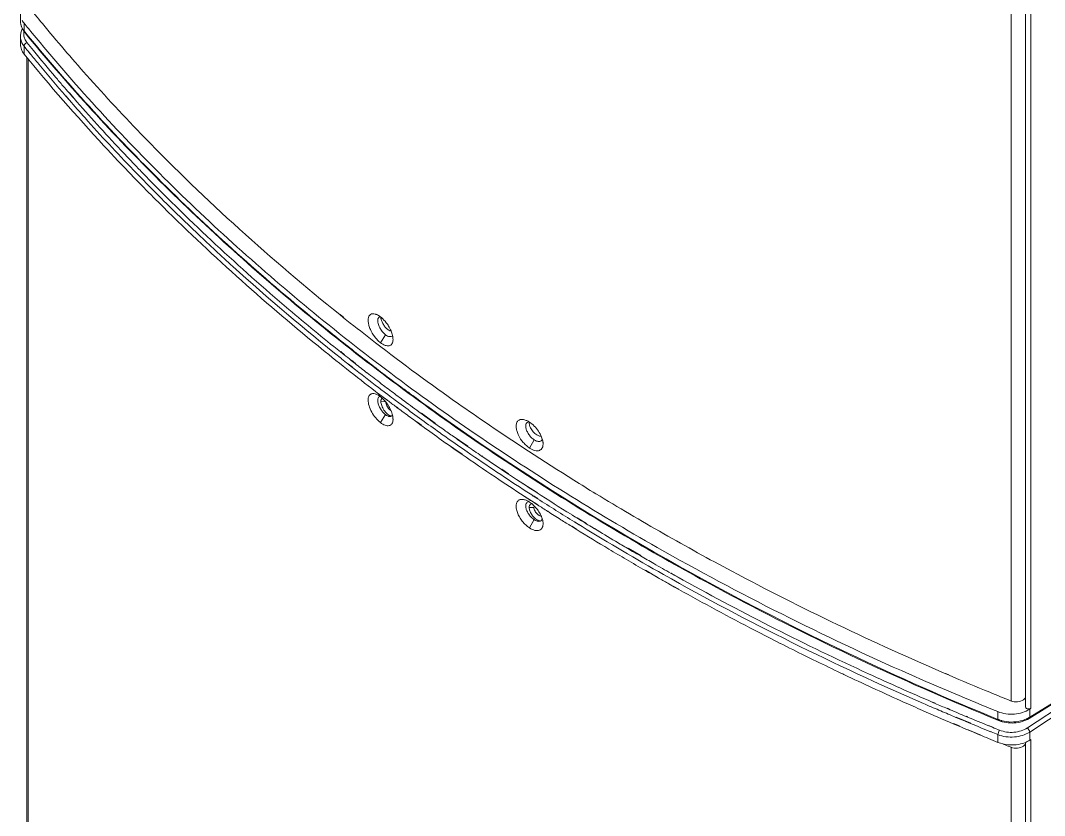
# Model space of a CAD drawing. Header units: millimetres. Extents: x 0 to 9253, y 0 to 2730.
# Drawn here: x 8575.4 to 8726.2, y 2020.8 to 2138 of the extents above; entities that cross this region are included whole.
import ezdxf

# ---------------------------------------------------------------- set-up
doc = ezdxf.new("R2010")
doc.units = ezdxf.units.MM
doc.layers.get('0').update_dxf_attribs({"lineweight": 13})

msp = doc.modelspace()

# ---------------------------------------------------------------- linework, layer by layer
at = {"color": 7, "linetype": 'Continuous'}
for p, q in [((8723.39, 2036.89), (8723.39, 2242.07)), ((8724.22, 2037.23), (8724.22, 2241.77)), ((8721.29, 2241.35), (8721.29, 2037.7)), ((8575.38, 2138.98), (8575.38, 2137.81)), ((8575.91, 2137.56), (8575.91, 2136.42)), ((8576, 2136.32), (8575.91, 2136.42)), ((8576, 2136.32), (8575.91, 2136.42)), ((8575.38, 2134.43), (8575.38, 2135.59)), ((8575.91, 2133.03), (8575.91, 2134.17)), ((8576.46, 2133.49), (8576.78, 2133.1)), ((8576.47, 2133.49), (8576.79, 2133.11)), ((8576.32, 2132.55), (8576.32, 1930.13)), ((8576.52, 2132.32), (8576.52, 1929.6)), ((8582.05, 2126.84), (8582.59, 2126.22)), ((8582.06, 2126.85), (8582.6, 2126.23)), ((8583.09, 2126.66), (8582.55, 2127.29)), ((8583.29, 2126.46), (8582.58, 2127.3)), ((8583.27, 2126.45), (8583.09, 2126.66)), ((8592.03, 2115.92), (8592.35, 2115.59)), ((8592.04, 2115.92), (8592.35, 2115.59)), ((8622.41, 2094.63), (8622.98, 2094.17)), ((8622.46, 2094.66), (8623.03, 2094.2)), ((8628.41, 2090.49), (8629.15, 2091.67)), ((8623.07, 2088.69), (8622.5, 2089.14)), ((8623.12, 2088.72), (8622.55, 2089.18)), ((8624.68, 2087.41), (8624.08, 2087.88)), ((8624.73, 2087.44), (8624.13, 2087.92)), ((8623.67, 2087.34), (8624.27, 2086.86)), ((8623.68, 2087.35), (8624.28, 2086.87)), ((8627.94, 2083.12), (8627.68, 2083.32)), ((8627.94, 2083.12), (8627.69, 2083.32)), ((8629.49, 2081.99), (8627.94, 2083.12)), ((8628.52, 2082.68), (8627.94, 2083.12)), ((8629.06, 2084.03), (8628.52, 2084.44)), ((8629.07, 2084.04), (8628.53, 2084.45)), ((8628.95, 2083.25), (8629.16, 2083.09)), ((8628.96, 2083.26), (8629.51, 2082.84)), ((8629.16, 2083.09), (8629.5, 2082.84)), ((8629.19, 2081.8), (8628.46, 2081.81)), ((8628.73, 2082.53), (8628.52, 2082.68)), ((8629.07, 2082.27), (8628.73, 2082.53)), ((8629.29, 2082.1), (8629.07, 2082.27)), ((8629.46, 2081.97), (8629.29, 2082.1)), ((8630.57, 2082.03), (8631.13, 2081.62)), ((8630.58, 2082.03), (8631.13, 2081.62)), ((8639.17, 2082), (8639.39, 2081.85)), ((8639.17, 2082), (8639.39, 2081.85)), ((8630.93, 2080.87), (8630.72, 2081.03)), ((8630.97, 2080.9), (8630.76, 2081.05)), ((8634.56, 2079.94), (8634.38, 2080.08)), ((8636.51, 2078.58), (8634.43, 2080.11)), ((8628.41, 2078.71), (8629.15, 2079.9)), ((8628.88, 2079.47), (8629.15, 2079.9)), ((8634.42, 2078.3), (8633.73, 2078.81)), ((8634.47, 2078.33), (8633.77, 2078.84)), ((8635.15, 2079.52), (8634.56, 2079.94)), ((8635.26, 2079.44), (8635.15, 2079.52)), ((8635.83, 2079.03), (8635.26, 2079.44)), ((8636.48, 2078.56), (8635.83, 2079.03)), ((8650.32, 2078.79), (8650.31, 2078.69)), ((8650.49, 2078.69), (8650.31, 2078.69)), ((8640.46, 2074.05), (8638.11, 2075.66)), ((8638.55, 2075.35), (8638.11, 2075.66)), ((8639.59, 2076.36), (8638.95, 2076.8)), ((8641.27, 2075.24), (8638.96, 2076.81)), ((8639.82, 2076.19), (8639.59, 2076.36)), ((8640.02, 2076.05), (8639.82, 2076.19)), ((8640.52, 2075.7), (8640.02, 2076.05)), ((8641.23, 2075.21), (8640.52, 2075.7)), ((8650.36, 2074.96), (8651.04, 2076.19)), ((8639.02, 2075.02), (8638.55, 2075.35)), ((8639.22, 2074.87), (8639.02, 2075.02)), ((8639.72, 2074.52), (8639.22, 2074.87)), ((8640.43, 2074.03), (8639.72, 2074.52)), ((8643.34, 2073.76), (8643.29, 2073.79)), ((8643.39, 2073.79), (8643.34, 2073.83)), ((8647, 2071.29), (8646.22, 2071.81)), ((8647.28, 2071.15), (8646.26, 2071.84)), ((8647.25, 2071.13), (8647, 2071.29)), ((8649, 2069.98), (8648.44, 2070.34)), ((8649, 2069.98), (8648.45, 2070.35)), ((8651.51, 2068.39), (8649, 2069.98)), ((8649.76, 2069.48), (8649, 2069.98)), ((8650.33, 2069.11), (8649.76, 2069.48)), ((8650.81, 2068.8), (8650.33, 2069.11)), ((8651.03, 2068.66), (8650.81, 2068.8)), ((8650.95, 2067.93), (8651.59, 2067.52)), ((8651.48, 2068.37), (8651.03, 2068.66)), ((8649.93, 2067.64), (8649.57, 2067.88)), ((8651.58, 2066.62), (8649.59, 2067.89)), ((8650.1, 2067.53), (8649.93, 2067.64)), ((8650.51, 2067.26), (8650.1, 2067.53)), ((8650.88, 2067.02), (8650.51, 2067.26)), ((8651.15, 2066.85), (8650.88, 2067.02)), ((8650.92, 2067.9), (8651.56, 2067.49)), ((8651.55, 2066.6), (8651.15, 2066.85)), ((8651, 2066.22), (8650.31, 2066.21)), ((8650.36, 2063.19), (8651.04, 2064.42)), ((8650.76, 2063.9), (8651.04, 2064.42)), ((8657.23, 2063.02), (8656.55, 2063.44)), ((8657.26, 2063.04), (8656.58, 2063.47)), ((8656.97, 2064.08), (8657.65, 2063.67)), ((8656.97, 2064.08), (8657.01, 2064.06)), ((8657.01, 2064.06), (8658.1, 2063.4)), ((8658.01, 2064.26), (8657.33, 2064.68)), ((8658.74, 2063.84), (8657.36, 2064.7)), ((8657.65, 2063.67), (8658.09, 2063.39)), ((8658.45, 2063.99), (8658.01, 2064.26)), ((8658.72, 2063.82), (8658.45, 2063.99)), ((8659.92, 2063.09), (8659.74, 2063.2)), ((8659.92, 2063.09), (8659.75, 2063.2)), ((8665.55, 2059.74), (8664.83, 2060.17)), ((8666.73, 2059.12), (8664.87, 2060.2)), ((8665.92, 2059.53), (8665.55, 2059.74)), ((8666.15, 2059.39), (8665.92, 2059.53)), ((8666.36, 2059.27), (8666.15, 2059.39)), ((8666.69, 2059.08), (8666.36, 2059.27)), ((8667.89, 2056.65), (8667.42, 2056.93)), ((8669.31, 2055.87), (8667.46, 2056.96)), ((8668.3, 2056.42), (8667.89, 2056.65)), ((8669.18, 2055.92), (8668.3, 2056.42)), ((8669.29, 2055.86), (8669.18, 2055.92)), ((8673.03, 2055.52), (8671.2, 2056.51)), ((8671.52, 2056.33), (8671.2, 2056.51)), ((8671.68, 2056.24), (8671.52, 2056.33)), ((8672.42, 2055.83), (8671.68, 2056.24)), ((8670.9, 2054.94), (8670.73, 2055.04)), ((8670.9, 2054.94), (8670.74, 2055.04)), ((8672.35, 2054.16), (8670.9, 2054.94)), ((8671.7, 2054.49), (8670.9, 2054.94)), ((8672.33, 2054.14), (8671.7, 2054.49)), ((8673.01, 2055.5), (8672.42, 2055.83)), ((8711.67, 2041.71), (8712.07, 2041.54)), ((8711.7, 2041.74), (8712.1, 2041.57)), ((8734.22, 2041.5), (8723.96, 2035.14)), ((8734.29, 2041.67), (8724.03, 2035.3)), ((8733.94, 2040.44), (8723.69, 2033.74)), ((8724.03, 2033.13), (8734.29, 2039.84)), ((8708.38, 2037.33), (8708.63, 2037.23)), ((8708.38, 2037.33), (8708.63, 2037.22)), ((8710.1, 2037.35), (8709.75, 2037.5)), ((8710.12, 2037.38), (8709.78, 2037.53)), ((8712.29, 2036.41), (8711.89, 2036.58)), ((8712.33, 2036.46), (8711.93, 2036.62)), ((8724.21, 2036.62), (8724.03, 2036.51)), ((8724.03, 2035.3), (8724.03, 2036.51)), ((8724.22, 2037.23), (8724.21, 2036.62)), ((8713.16, 2035.29), (8714.04, 2034.92)), ((8713.19, 2035.32), (8715.36, 2034.41)), ((8714.04, 2034.92), (8714.43, 2034.76)), ((8714.43, 2034.76), (8714.61, 2034.68)), ((8714.88, 2035.33), (8714.66, 2035.42)), ((8714.92, 2035.37), (8714.7, 2035.46)), ((8719.36, 2036.13), (8719.36, 2034.99)), ((8712.99, 2034.25), (8712.76, 2034.35)), ((8713.68, 2034.02), (8712.79, 2034.39)), ((8713.64, 2033.98), (8712.99, 2034.25)), ((8714.61, 2034.68), (8715.33, 2034.38)), ((8715.75, 2033.09), (8714.93, 2033.43)), ((8716.74, 2032.71), (8714.96, 2033.47)), ((8718.56, 2033.82), (8717.99, 2034.05)), ((8718.57, 2033.83), (8718.01, 2034.07)), ((8716.27, 2032.87), (8715.75, 2033.09)), ((8716.72, 2032.68), (8716.27, 2032.87)), ((8718.29, 2033.17), (8718.37, 2033.14)), ((8718.3, 2033.18), (8718.38, 2033.15)), ((8719.36, 2031.6), (8719.36, 2032.74)), ((8724.03, 2031.93), (8724.03, 2033.13)), ((8724.03, 2031.93), (8724.22, 2032.04)), ((8724.22, 2031.74), (8724.22, 2032.04)), ((8724.22, 2031.44), (8724.22, 2031.74)), ((8721.29, 2030.88), (8721.29, 1827.23)), ((8723.39, 1826.42), (8723.39, 2031.6)), ((8724.22, 2031.3), (8724.22, 2031.44)), ((8724.22, 1826.76), (8724.22, 2031.3))]:
    msp.add_line(p, q, dxfattribs=at)
for centre, radius, start, end in [((8786.23, 2307.91), 270.65, 219.0055, 219.2178), ((8787.57, 2305.39), 271.58, 218.9388, 219.2573), ((8786.17, 2304.02), 270.29, 218.9323, 219.1184), ((8792.9, 2309.85), 278.52, 220.6667, 220.9547), ((8803.05, 2319.15), 292.3, 223.9213, 224.2851), ((8804.15, 2320.24), 295.23, 224.0144, 224.2918), ((8803.34, 2319.28), 293.27, 223.9925, 224.2684), ((8806.44, 2322.48), 298.43, 224.2931, 225.0731), ((8626.41, 2091.69), 3.29, 52.519, 53.9969), ((8630.52, 2093.47), 2.26, 230.0017, 232.512), ((8830.45, 2349.39), 333.81, 231.5032, 231.7242), ((8830.4, 2349.48), 333.16, 231.5152, 231.7369), ((8832.29, 2351.74), 336.8, 231.8554, 232.6833), ((8831.92, 2351.41), 335.63, 231.8682, 232.2447), ((8833.37, 2353.29), 337.99, 232.2448, 232.6932), ((8834.02, 2354), 339.65, 232.682, 232.859), ((8835.36, 2355.9), 341.27, 232.8074, 233.21), ((8626.41, 2079.92), 3.29, 52.519, 53.9969), ((8839.06, 2360.12), 348.28, 232.9996, 233.2578), ((8834.96, 2355.25), 341.21, 232.9751, 233.2003), ((8836.47, 2357.38), 343.13, 233.2098, 233.4003), ((8837.78, 2359.15), 345.33, 233.4006, 233.9141), ((8840.52, 2362.07), 350.71, 233.301, 233.6767), ((8841.65, 2363.61), 352.62, 233.6765, 233.8678), ((8840.65, 2363.11), 350.22, 234.3403, 234.5316), ((8648.57, 2076.03), 3.28, 56.8479, 58.7382), ((8842.95, 2365.4), 354.84, 234.0078, 234.1904), ((8844.57, 2367.65), 357.61, 234.1911, 234.7358), ((8841.55, 2364.37), 351.77, 234.5317, 234.8337), ((8849.28, 2374.4), 365.85, 235.1885, 236.1094), ((8844.43, 2368.5), 356.81, 235.2847, 235.686), ((8846.16, 2371.03), 359.87, 235.6957, 236.2497), ((8848.19, 2374.07), 363.53, 236.4451, 236.6686), ((8852.47, 2379.16), 371.57, 236.1102, 236.9025), ((8850.22, 2377.07), 367.84, 237.0172, 237.1926), ((8852.6, 2380.9), 371.66, 237.2378, 238.149), ((8648.57, 2064.26), 3.28, 56.8479, 58.7382), ((8855.69, 2384.11), 377.48, 237.2615, 237.5297), ((8852.31, 2380.34), 371.72, 237.3118, 238.2977), ((8856.89, 2386.01), 379.72, 237.5297, 237.8791), ((8854.24, 2383.53), 374.76, 238.1485, 238.303), ((8858.1, 2387.93), 381.99, 237.8791, 238.1541), ((8855.71, 2385.94), 377.58, 238.5513, 238.7333), ((8860.92, 2392.51), 387.38, 238.2749, 239.1105), ((8857.25, 2388.48), 380.54, 238.7648, 239.3103), ((8858.57, 2390.69), 383.12, 239.3102, 239.6232), ((8863.02, 2396.01), 391.46, 239.1103, 239.5507), ((8860.73, 2394.41), 387.42, 239.943, 240.2785), ((8864.66, 2398.81), 394.7, 239.5508, 240.018), ((8861.99, 2396.61), 389.96, 240.2786, 240.7086), ((8867, 2402.88), 399.39, 240.3277, 240.5662), ((8877.7, 2422.97), 422.16, 243.1918, 243.7431), ((8878.73, 2425.06), 424.49, 243.743, 243.9263), ((8880.01, 2427.69), 427.41, 243.9268, 244.4581), ((8881.13, 2430.03), 430.01, 244.458, 244.6832), ((8887.12, 2449.28), 443.73, 246.7659, 247.6166), ((8888.95, 2453.71), 448.53, 247.6155, 248.0496), ((8887.59, 2444.24), 445.62, 246.2666, 246.9006), ((8881.02, 2434.88), 433.42, 246.562, 246.7357), ((8881.68, 2436.42), 435.09, 246.7358, 247.05), ((8882.14, 2437.53), 435.6, 246.737, 246.994), ((8883.17, 2439.96), 438.24, 247.051, 247.3869), ((8882.31, 2437.91), 436.71, 247.0499, 247.2111), ((8884.34, 2442.79), 441.3, 247.4182, 247.8545), ((8721.14, 2039.32), 4.68, 247.6998, 248.9898), ((8721.98, 2038.59), 3.88, 299.8644, 301.8963), ((8888.91, 2447.34), 448.98, 247.023, 247.2017), ((8883.83, 2441.55), 440.66, 247.5192, 247.9347), ((8885.34, 2445.25), 443.95, 247.9338, 248.0783), ((8890.02, 2450.01), 451.87, 247.4486, 247.6189), ((8890.48, 2451.13), 453.09, 247.6189, 247.8098), ((8884.53, 2443.28), 442.52, 247.9463, 248.084), ((8889.29, 2447.73), 449.43, 247.8919, 248.0494)]:
    msp.add_arc(centre, radius, start, end, dxfattribs=at)
for points, knots in [([(8576.52, 2140.07), (8577.21, 2139.21), (8580.01, 2135.78), (8582.89, 2132.42), (8585.1, 2129.93)], [0, 0, 0, 0, 0.248572, 1, 1, 1, 1]), ([(8575.38, 2137.81), (8575.38, 2137.54), (8575.49, 2136.98), (8575.78, 2136.5), (8575.96, 2136.28)], [0, 0, 0, 0, 0.491076, 1, 1, 1, 1]), ([(8575.91, 2136.42), (8575.75, 2136.62), (8575.48, 2137.06), (8575.38, 2137.57), (8575.38, 2137.81)], [0, 0, 0, 0, 0.515699, 1, 1, 1, 1]), ([(8575.64, 2137.97), (8575.66, 2137.94), (8575.74, 2137.79), (8575.83, 2137.66), (8575.91, 2137.56)], [0, 0, 0, 0, 0.245932, 1, 1, 1, 1]), ([(8575.67, 2136.72), (8575.57, 2136.54), (8575.43, 2136.17), (8575.38, 2135.78), (8575.38, 2135.59)], [0.5145752, 0.5145752, 0.5145752, 0.5145752, 0.7590134, 1, 1, 1, 1]), ([(8575.92, 2136.33), (8575.88, 2136.16), (8575.85, 2135.79), (8575.99, 2135.22), (8576.21, 2134.87), (8576.34, 2134.7)], [0.2832132, 0.2832132, 0.2832132, 0.2832132, 0.4964166, 0.7416185, 1, 1, 1, 1]), ([(8575.96, 2136.28), (8575.95, 2136.29), (8575.92, 2136.33), (8575.91, 2136.38), (8575.91, 2136.42)], [0, 0, 0, 0, 0.241066, 1, 1, 1, 1]), ([(8575.96, 2136.28), (8582.02, 2128.85), (8595.17, 2114.39), (8617.25, 2094.38), (8641.85, 2075.87), (8659.52, 2064.8), (8668.69, 2059.54)], [0, 0, 0, 0, 0.237758, 0.483668, 0.737814, 1, 1, 1, 1]), ([(8617.99, 2094.47), (8610.22, 2100.86), (8595.5, 2114.13), (8582.15, 2128.79), (8576, 2136.32)], [0, 0, 0, 0, 0.508577, 1, 1, 1, 1]), ([(8669.16, 2060.33), (8660, 2065.53), (8642.37, 2076.52), (8617.81, 2094.93), (8595.74, 2114.89), (8582.61, 2129.35), (8576.54, 2136.79)], [0, 0, 0, 0, 0.261657, 0.515587, 0.761654, 1, 1, 1, 1]), ([(8575.47, 2135), (8575.45, 2135.05), (8575.4, 2135.24), (8575.38, 2135.44), (8575.38, 2135.59)], [0, 0, 0, 0, 0.252453, 1, 1, 1, 1]), ([(8575.91, 2133.03), (8575.75, 2133.23), (8575.48, 2133.68), (8575.38, 2134.19), (8575.38, 2134.43)], [0, 0, 0, 0, 0.515302, 1, 1, 1, 1]), ([(8575.64, 2134.57), (8575.62, 2134.61), (8575.55, 2134.75), (8575.5, 2134.89), (8575.47, 2135)], [0, 0, 0, 0, 0.253663, 1, 1, 1, 1]), ([(8575.91, 2134.17), (8575.89, 2134.2), (8575.79, 2134.33), (8575.7, 2134.47), (8575.64, 2134.57)], [0, 0, 0, 0, 0.254324, 1, 1, 1, 1]), ([(8575.91, 2134.17), (8575.91, 2134.28), (8576.03, 2134.5), (8576.22, 2134.65), (8576.34, 2134.7)], [0, 0, 0, 0, 0.460337, 1, 1, 1, 1]), ([(8591.83, 2115.11), (8590.43, 2116.56), (8584.94, 2122.36), (8579.68, 2128.4), (8575.91, 2133.03)], [0, 0, 0, 0, 0.252649, 1, 1, 1, 1]), ([(8576.78, 2133.1), (8577.21, 2132.58), (8578.94, 2130.47), (8580.71, 2128.39), (8582.05, 2126.84)], [0, 0, 0, 0, 0.249172, 1, 1, 1, 1]), ([(8581.63, 2128.35), (8581.27, 2128.77), (8579.8, 2130.49), (8578.36, 2132.22), (8577.29, 2133.53)], [0, 0, 0, 0, 0.2507, 1, 1, 1, 1]), ([(8585.1, 2129.93), (8587.89, 2126.8), (8599.56, 2114.25), (8612.32, 2102.73), (8622.41, 2094.63)], [0, 0, 0, 0, 0.244822, 1, 1, 1, 1]), ([(8582.59, 2126.22), (8583.35, 2125.35), (8586.43, 2121.86), (8589.6, 2118.44), (8592.03, 2115.92)], [0, 0, 0, 0, 0.248602, 1, 1, 1, 1]), ([(8592.51, 2116.39), (8591.72, 2117.22), (8588.58, 2120.52), (8585.52, 2123.89), (8583.27, 2126.45)], [0, 0, 0, 0, 0.251394, 1, 1, 1, 1]), ([(8622.5, 2089.14), (8619.94, 2091.19), (8609.98, 2099.38), (8600.52, 2108.17), (8593.8, 2115.06)], [0, 0, 0, 0, 0.253886, 1, 1, 1, 1]), ([(8593.33, 2114.58), (8594.01, 2113.89), (8596.72, 2111.13), (8599.49, 2108.43), (8601.59, 2106.43)], [0, 0, 0, 0, 0.24885, 1, 1, 1, 1]), ([(8627.68, 2083.32), (8624.82, 2085.5), (8613.71, 2094.27), (8603.16, 2103.74), (8595.69, 2111.19)], [0, 0, 0, 0, 0.254434, 1, 1, 1, 1]), ([(8601.59, 2106.43), (8603.26, 2104.84), (8610.08, 2098.52), (8617.18, 2092.49), (8622.66, 2088.14)], [0, 0, 0, 0, 0.247303, 1, 1, 1, 1]), ([(8617.99, 2094.47), (8619.1, 2093.56), (8621.91, 2091.28), (8626.47, 2087.69), (8629.95, 2085.06), (8631.71, 2083.76)], [0, 0, 0, 0, 0.248177, 0.622893, 1, 1, 1, 1]), ([(8622.98, 2094.17), (8624.29, 2093.12), (8629.59, 2088.95), (8635.02, 2084.93), (8639.17, 2082)], [0, 0, 0, 0, 0.248071, 1, 1, 1, 1]), ([(8626.7, 2094.38), (8626.64, 2094.27), (8626.57, 2093.99), (8626.59, 2093.53), (8626.7, 2093), (8626.98, 2092.24), (8627.41, 2091.51), (8627.95, 2090.88), (8628.26, 2090.6), (8628.41, 2090.49)], [0, 0, 0, 0, 0.084889, 0.187709, 0.307676, 0.441609, 0.728359, 0.869139, 1, 1, 1, 1]), ([(8627.24, 2094.76), (8627.12, 2094.75), (8626.9, 2094.67), (8626.75, 2094.48), (8626.7, 2094.38)], [0, 0, 0, 0, 0.495877, 1, 1, 1, 1]), ([(8627.77, 2094.67), (8627.72, 2094.69), (8627.55, 2094.75), (8627.37, 2094.77), (8627.24, 2094.76)], [0, 0, 0, 0, 0.276366, 1, 1, 1, 1]), ([(8628.34, 2094.36), (8628.3, 2094.39), (8628.11, 2094.51), (8627.92, 2094.62), (8627.77, 2094.67)], [0, 0, 0, 0, 0.270135, 1, 1, 1, 1]), ([(8628.02, 2093.5), (8628.01, 2093.54), (8627.99, 2093.7), (8627.99, 2093.86), (8628.02, 2093.97)], [0, 0, 0, 0, 0.276991, 1, 1, 1, 1]), ([(8628.02, 2093.97), (8628.02, 2094), (8628.06, 2094.12), (8628.12, 2094.22), (8628.19, 2094.27)], [0, 0, 0, 0, 0.277812, 1, 1, 1, 1]), ([(8628.74, 2094.02), (8628.72, 2094.04), (8628.61, 2094.14), (8628.5, 2094.24), (8628.41, 2094.3)], [0, 0, 0, 0, 0.257227, 1, 1, 1, 1]), ([(8628.46, 2094.29), (8628.46, 2094.27), (8628.46, 2094.19), (8628.47, 2094.11), (8628.48, 2094.05)], [0, 0, 0, 0, 0.23618, 1, 1, 1, 1]), ([(8628.48, 2094.05), (8628.49, 2094.01), (8628.52, 2093.84), (8628.58, 2093.68), (8628.63, 2093.55)], [0, 0, 0, 0, 0.234195, 1, 1, 1, 1]), ([(8629.61, 2092.93), (8629.55, 2093.03), (8629.3, 2093.42), (8628.99, 2093.78), (8628.74, 2094.02)], [0, 0, 0, 0, 0.255602, 1, 1, 1, 1]), ([(8628.32, 2092.68), (8628.28, 2092.75), (8628.15, 2093.01), (8628.06, 2093.29), (8628.02, 2093.5)], [0, 0, 0, 0, 0.267528, 1, 1, 1, 1]), ([(8629.07, 2091.73), (8628.92, 2091.86), (8628.64, 2092.16), (8628.41, 2092.5), (8628.32, 2092.68)], [0, 0, 0, 0, 0.486027, 1, 1, 1, 1]), ([(8628.63, 2093.55), (8628.71, 2093.38), (8628.89, 2093.06), (8629.22, 2092.64), (8629.58, 2092.33), (8629.86, 2092.2), (8629.98, 2092.18)], [0, 0, 0, 0, 0.281936, 0.560247, 0.806183, 1, 1, 1, 1]), ([(8630.18, 2091.56), (8630.13, 2091.79), (8629.97, 2092.26), (8629.74, 2092.7), (8629.61, 2092.93)], [0, 0, 0, 0, 0.478308, 1, 1, 1, 1]), ([(8628.41, 2090.49), (8628.62, 2090.33), (8628.94, 2090.13), (8629.39, 2090.02), (8629.68, 2090.03), (8629.92, 2090.13), (8630.1, 2090.33), (8630.22, 2090.6), (8630.25, 2090.8), (8630.25, 2090.91)], [0, 0, 0, 0, 0.314459, 0.442818, 0.553813, 0.654419, 0.756039, 0.868974, 1, 1, 1, 1]), ([(8630.18, 2091.55), (8630.14, 2091.49), (8630, 2091.39), (8629.73, 2091.37), (8629.44, 2091.47), (8629.24, 2091.6), (8629.15, 2091.67)], [0, 0, 0, 0, 0.197488, 0.412219, 0.67751, 1, 1, 1, 1]), ([(8630.25, 2090.91), (8630.25, 2090.96), (8630.25, 2091.18), (8630.22, 2091.39), (8630.18, 2091.56)], [0, 0, 0, 0, 0.230844, 1, 1, 1, 1]), ([(8627.77, 2082.9), (8627.72, 2082.92), (8627.55, 2082.98), (8627.37, 2083), (8627.24, 2082.99)], [0, 0, 0, 0, 0.276366, 1, 1, 1, 1]), ([(8631.71, 2083.76), (8632.19, 2083.41), (8634.13, 2081.98), (8636.09, 2080.57), (8637.56, 2079.52)], [0, 0, 0, 0, 0.249311, 1, 1, 1, 1]), ([(8626.61, 2082.36), (8626.61, 2082.33), (8626.59, 2082.23), (8626.58, 2082.13), (8626.58, 2082.05)], [0, 0, 0, 0, 0.237164, 1, 1, 1, 1]), ([(8626.58, 2082.05), (8626.58, 2081.77), (8626.7, 2081.15), (8627.09, 2080.25), (8627.67, 2079.4), (8628.15, 2078.91), (8628.41, 2078.71)], [0, 0, 0, 0, 0.217733, 0.476549, 0.747717, 1, 1, 1, 1]), ([(8627.24, 2082.99), (8627.16, 2082.98), (8627.01, 2082.95), (8626.75, 2082.76), (8626.65, 2082.52), (8626.61, 2082.36)], [0, 0, 0, 0, 0.243102, 0.477164, 1, 1, 1, 1]), ([(8628.34, 2082.58), (8628.3, 2082.62), (8628.11, 2082.74), (8627.92, 2082.85), (8627.77, 2082.9)], [0, 0, 0, 0, 0.270135, 1, 1, 1, 1]), ([(8628.02, 2081.73), (8628.01, 2081.77), (8627.99, 2081.93), (8627.99, 2082.09), (8628.02, 2082.2)], [0, 0, 0, 0, 0.276991, 1, 1, 1, 1]), ([(8628.02, 2082.2), (8628.04, 2082.29), (8628.1, 2082.45), (8628.25, 2082.56), (8628.33, 2082.58)], [0, 0, 0, 0, 0.531803, 1, 1, 1, 1]), ([(8629.15, 2079.9), (8629.01, 2080.01), (8628.74, 2080.27), (8628.41, 2080.72), (8628.16, 2081.21), (8628.05, 2081.56), (8628.02, 2081.73)], [0, 0, 0, 0, 0.24352, 0.506483, 0.766279, 1, 1, 1, 1]), ([(8630.18, 2079.79), (8630.13, 2080.04), (8629.94, 2080.57), (8629.54, 2081.31), (8629.03, 2081.98), (8628.62, 2082.37), (8628.41, 2082.53)], [0, 0, 0, 0, 0.23793, 0.497656, 0.758456, 1, 1, 1, 1]), ([(8628.48, 2082.01), (8628.48, 2082), (8628.47, 2081.93), (8628.46, 2081.86), (8628.46, 2081.81)], [0, 0, 0, 0, 0.235302, 1, 1, 1, 1]), ([(8628.46, 2081.81), (8628.46, 2081.61), (8628.57, 2081.17), (8628.78, 2080.77), (8628.91, 2080.57)], [0, 0, 0, 0, 0.457442, 1, 1, 1, 1]), ([(8628.54, 2082.16), (8628.54, 2082.15), (8628.51, 2082.1), (8628.49, 2082.05), (8628.48, 2082.01)], [0, 0, 0, 0, 0.236309, 1, 1, 1, 1]), ([(8628.68, 2082.3), (8628.64, 2082.28), (8628.59, 2082.23), (8628.55, 2082.18), (8628.54, 2082.16)], [0, 0, 0, 0, 0.738781, 1, 1, 1, 1]), ([(8629.7, 2080.68), (8629.55, 2080.84), (8629.33, 2081.17), (8629.2, 2081.56), (8629.19, 2081.75)], [0, 0, 0, 0, 0.527327, 1, 1, 1, 1]), ([(8638.33, 2076.4), (8637.72, 2076.82), (8635.3, 2078.54), (8632.91, 2080.29), (8631.13, 2081.62)], [0, 0, 0, 0, 0.250838, 1, 1, 1, 1]), ([(8639.39, 2081.85), (8640.8, 2080.85), (8646.55, 2076.86), (8652.4, 2073.03), (8656.87, 2070.25)], [0, 0, 0, 0, 0.248118, 1, 1, 1, 1]), ([(8628.91, 2080.57), (8628.95, 2080.51), (8629.11, 2080.29), (8629.3, 2080.09), (8629.46, 2079.96)], [0, 0, 0, 0, 0.263168, 1, 1, 1, 1]), ([(8629.99, 2080.45), (8629.96, 2080.46), (8629.86, 2080.53), (8629.76, 2080.61), (8629.7, 2080.68)], [0, 0, 0, 0, 0.227353, 1, 1, 1, 1]), ([(8628.41, 2078.71), (8628.62, 2078.56), (8628.94, 2078.36), (8629.39, 2078.25), (8629.68, 2078.26), (8629.92, 2078.36), (8630.1, 2078.56), (8630.22, 2078.82), (8630.25, 2079.03), (8630.25, 2079.14)], [0, 0, 0, 0, 0.314459, 0.442818, 0.553813, 0.654419, 0.756039, 0.868974, 1, 1, 1, 1]), ([(8629.79, 2079.62), (8629.68, 2079.62), (8629.45, 2079.69), (8629.25, 2079.82), (8629.15, 2079.9)], [0, 0, 0, 0, 0.447577, 1, 1, 1, 1]), ([(8629.46, 2079.96), (8629.55, 2079.89), (8629.73, 2079.78), (8629.93, 2079.71), (8630.02, 2079.7)], [0, 0, 0, 0, 0.553162, 1, 1, 1, 1]), ([(8630.18, 2079.78), (8630.14, 2079.73), (8630.02, 2079.63), (8629.87, 2079.61), (8629.79, 2079.62)], [0, 0, 0, 0, 0.483703, 1, 1, 1, 1]), ([(8630.25, 2079.14), (8630.25, 2079.19), (8630.25, 2079.4), (8630.22, 2079.62), (8630.18, 2079.79)], [0, 0, 0, 0, 0.230844, 1, 1, 1, 1]), ([(8719.36, 2034.99), (8711.95, 2038.02), (8683.51, 2050.56), (8656.38, 2066.16), (8637.56, 2079.52)], [0, 0, 0, 0, 0.257547, 1, 1, 1, 1]), ([(8648.51, 2078.76), (8648.38, 2078.51), (8648.36, 2078.02), (8648.51, 2077.38), (8648.81, 2076.63), (8649.28, 2075.93), (8649.87, 2075.33), (8650.2, 2075.07), (8650.36, 2074.96)], [0, 0, 0, 0, 0.187325, 0.306257, 0.43896, 0.724731, 0.866634, 1, 1, 1, 1]), ([(8648.85, 2079.1), (8648.78, 2079.06), (8648.64, 2078.97), (8648.55, 2078.83), (8648.51, 2078.76)], [0, 0, 0, 0, 0.492142, 1, 1, 1, 1]), ([(8649.74, 2079.09), (8649.66, 2079.12), (8649.37, 2079.2), (8649.04, 2079.19), (8648.85, 2079.1)], [0, 0, 0, 0, 0.288452, 1, 1, 1, 1]), ([(8650.27, 2078.84), (8650.23, 2078.87), (8650.06, 2078.96), (8649.88, 2079.04), (8649.74, 2079.09)], [0, 0, 0, 0, 0.26481, 1, 1, 1, 1]), ([(8649.82, 2077.95), (8649.8, 2078.06), (8649.78, 2078.27), (8649.85, 2078.57), (8650.02, 2078.78), (8650.19, 2078.83), (8650.27, 2078.84)], [0, 0, 0, 0, 0.306239, 0.559167, 0.777555, 1, 1, 1, 1]), ([(8650.31, 2078.69), (8650.31, 2078.67), (8650.31, 2078.59), (8650.32, 2078.51), (8650.34, 2078.45)], [0, 0, 0, 0, 0.236778, 1, 1, 1, 1]), ([(8651.66, 2077.47), (8651.49, 2077.74), (8651.09, 2078.22), (8650.61, 2078.62), (8650.36, 2078.78)], [0, 0, 0, 0, 0.515294, 1, 1, 1, 1]), ([(8651.04, 2076.19), (8650.89, 2076.29), (8650.6, 2076.53), (8650.24, 2076.96), (8649.97, 2077.44), (8649.85, 2077.78), (8649.82, 2077.95)], [0, 0, 0, 0, 0.247334, 0.510735, 0.768697, 1, 1, 1, 1]), ([(8650.34, 2078.45), (8650.34, 2078.41), (8650.38, 2078.24), (8650.45, 2078.07), (8650.51, 2077.95)], [0, 0, 0, 0, 0.234344, 1, 1, 1, 1]), ([(8650.51, 2077.95), (8650.62, 2077.74), (8650.88, 2077.35), (8651.24, 2077.03), (8651.43, 2076.91)], [0, 0, 0, 0, 0.51021, 1, 1, 1, 1]), ([(8652.24, 2076.29), (8652.21, 2076.39), (8652.07, 2076.81), (8651.85, 2077.2), (8651.66, 2077.47)], [0, 0, 0, 0, 0.235342, 1, 1, 1, 1]), ([(8638.33, 2076.4), (8639.28, 2075.72), (8643.12, 2073.04), (8647.02, 2070.43), (8649.97, 2068.51)], [0, 0, 0, 0, 0.248731, 1, 1, 1, 1]), ([(8650.36, 2074.96), (8650.61, 2074.8), (8650.98, 2074.62), (8651.5, 2074.55), (8651.82, 2074.6), (8652.08, 2074.76), (8652.26, 2075.02), (8652.36, 2075.35), (8652.36, 2075.59), (8652.35, 2075.71)], [0, 0, 0, 0, 0.305775, 0.431855, 0.542075, 0.644054, 0.748715, 0.865464, 1, 1, 1, 1]), ([(8651.52, 2075.97), (8651.48, 2075.98), (8651.31, 2076.03), (8651.16, 2076.12), (8651.04, 2076.19)], [0, 0, 0, 0, 0.229007, 1, 1, 1, 1]), ([(8651.43, 2076.91), (8651.49, 2076.87), (8651.69, 2076.76), (8651.93, 2076.68), (8652.09, 2076.7)], [0, 0, 0, 0, 0.28903, 1, 1, 1, 1]), ([(8652.25, 2076.29), (8652.22, 2076.22), (8652.16, 2076.1), (8651.91, 2075.92), (8651.67, 2075.93), (8651.52, 2075.97)], [0, 0, 0, 0, 0.243655, 0.473938, 1, 1, 1, 1]), ([(8652.35, 2075.71), (8652.35, 2075.76), (8652.33, 2075.96), (8652.29, 2076.15), (8652.24, 2076.29)], [0, 0, 0, 0, 0.235824, 1, 1, 1, 1]), ([(8656.87, 2070.25), (8657.95, 2069.57), (8662.33, 2066.87), (8666.76, 2064.26), (8670.12, 2062.35)], [0, 0, 0, 0, 0.248701, 1, 1, 1, 1]), ([(8648.85, 2067.33), (8648.73, 2067.27), (8648.51, 2067.07), (8648.37, 2066.62), (8648.39, 2066.06), (8648.56, 2065.45), (8648.86, 2064.8), (8649.28, 2064.18), (8649.78, 2063.63), (8650.17, 2063.32), (8650.36, 2063.19)], [0, 0, 0, 0, 0.079523, 0.169068, 0.278287, 0.407578, 0.552616, 0.705479, 0.857451, 1, 1, 1, 1]), ([(8649.74, 2067.32), (8649.66, 2067.35), (8649.37, 2067.43), (8649.04, 2067.42), (8648.85, 2067.33)], [0, 0, 0, 0, 0.288452, 1, 1, 1, 1]), ([(8650.27, 2067.07), (8650.23, 2067.09), (8650.06, 2067.19), (8649.88, 2067.27), (8649.74, 2067.32)], [0, 0, 0, 0, 0.26481, 1, 1, 1, 1]), ([(8649.82, 2066.18), (8649.8, 2066.29), (8649.78, 2066.5), (8649.85, 2066.8), (8650.02, 2067.01), (8650.19, 2067.06), (8650.27, 2067.07)], [0, 0, 0, 0, 0.306239, 0.559167, 0.777555, 1, 1, 1, 1]), ([(8650.33, 2066.41), (8650.33, 2066.4), (8650.32, 2066.33), (8650.31, 2066.26), (8650.31, 2066.21)], [0, 0, 0, 0, 0.237673, 1, 1, 1, 1]), ([(8650.5, 2066.68), (8650.46, 2066.65), (8650.39, 2066.57), (8650.35, 2066.47), (8650.33, 2066.41)], [0, 0, 0, 0, 0.477793, 1, 1, 1, 1]), ([(8652.24, 2064.52), (8652.17, 2064.76), (8651.96, 2065.25), (8651.53, 2065.93), (8650.99, 2066.53), (8650.58, 2066.87), (8650.36, 2067.01)], [0, 0, 0, 0, 0.239543, 0.497578, 0.756803, 1, 1, 1, 1]), ([(8650.7, 2066.76), (8650.68, 2066.76), (8650.61, 2066.75), (8650.55, 2066.71), (8650.5, 2066.68)], [0, 0, 0, 0, 0.260623, 1, 1, 1, 1]), ([(8651, 2066.22), (8651, 2066.24), (8651.01, 2066.32), (8651.03, 2066.39), (8651.05, 2066.44)], [0, 0, 0, 0, 0.272757, 1, 1, 1, 1]), ([(8651.04, 2064.42), (8650.89, 2064.52), (8650.6, 2064.76), (8650.24, 2065.19), (8649.97, 2065.67), (8649.85, 2066.01), (8649.82, 2066.18)], [0, 0, 0, 0, 0.247334, 0.510735, 0.768697, 1, 1, 1, 1]), ([(8650.31, 2066.21), (8650.31, 2066.05), (8650.39, 2065.7), (8650.55, 2065.39), (8650.65, 2065.22)], [0, 0, 0, 0, 0.457818, 1, 1, 1, 1]), ([(8650.65, 2065.22), (8650.7, 2065.14), (8650.92, 2064.84), (8651.2, 2064.58), (8651.43, 2064.43)], [0, 0, 0, 0, 0.258629, 1, 1, 1, 1]), ([(8651.59, 2065.17), (8651.42, 2065.31), (8651.21, 2065.57), (8651.04, 2065.94), (8651, 2066.13), (8651, 2066.22)], [0, 0, 0, 0, 0.536249, 0.786514, 1, 1, 1, 1]), ([(8651.76, 2065.05), (8651.74, 2065.06), (8651.68, 2065.1), (8651.63, 2065.14), (8651.59, 2065.17)], [0, 0, 0, 0, 0.24284, 1, 1, 1, 1]), ([(8652.1, 2064.92), (8652.07, 2064.92), (8651.95, 2064.95), (8651.84, 2065), (8651.76, 2065.05)], [0, 0, 0, 0, 0.226048, 1, 1, 1, 1]), ([(8650.36, 2063.19), (8650.61, 2063.03), (8650.98, 2062.85), (8651.5, 2062.78), (8651.82, 2062.83), (8652.08, 2062.99), (8652.26, 2063.25), (8652.36, 2063.58), (8652.36, 2063.82), (8652.35, 2063.94)], [0, 0, 0, 0, 0.305775, 0.431855, 0.542075, 0.644054, 0.748715, 0.865464, 1, 1, 1, 1]), ([(8651.52, 2064.2), (8651.48, 2064.21), (8651.31, 2064.26), (8651.16, 2064.34), (8651.04, 2064.42)], [0, 0, 0, 0, 0.229007, 1, 1, 1, 1]), ([(8651.43, 2064.43), (8651.45, 2064.42), (8651.52, 2064.38), (8651.59, 2064.34), (8651.65, 2064.31)], [0, 0, 0, 0, 0.259061, 1, 1, 1, 1]), ([(8652.25, 2064.52), (8652.22, 2064.45), (8652.16, 2064.33), (8651.91, 2064.15), (8651.67, 2064.16), (8651.52, 2064.2)], [0, 0, 0, 0, 0.243655, 0.473938, 1, 1, 1, 1]), ([(8651.65, 2064.31), (8651.66, 2064.31), (8651.73, 2064.28), (8651.8, 2064.25), (8651.85, 2064.24)], [0, 0, 0, 0, 0.261588, 1, 1, 1, 1]), ([(8651.85, 2064.24), (8651.86, 2064.24), (8651.91, 2064.23), (8651.95, 2064.22), (8651.98, 2064.22)], [0, 0, 0, 0, 0.258601, 1, 1, 1, 1]), ([(8652.35, 2063.94), (8652.35, 2063.99), (8652.33, 2064.19), (8652.29, 2064.38), (8652.24, 2064.52)], [0, 0, 0, 0, 0.235824, 1, 1, 1, 1]), ([(8658.09, 2063.39), (8662.05, 2060.97), (8678.33, 2051.4), (8695.31, 2043.01), (8708.38, 2037.33)], [0, 0, 0, 0, 0.24573, 1, 1, 1, 1]), ([(8670.12, 2062.35), (8673.43, 2060.46), (8686.98, 2053), (8700.96, 2046.32), (8711.67, 2041.71)], [0, 0, 0, 0, 0.246538, 1, 1, 1, 1]), ([(8668.69, 2059.54), (8672.7, 2057.24), (8689.19, 2048.16), (8706.29, 2040.21), (8719.42, 2034.83)], [0, 0, 0, 0, 0.245843, 1, 1, 1, 1]), ([(8719.36, 2036.13), (8714.98, 2037.9), (8697.86, 2045.14), (8681.21, 2053.47), (8669.16, 2060.33)], [0, 0, 0, 0, 0.254036, 1, 1, 1, 1]), ([(8709.75, 2037.5), (8706.58, 2038.87), (8694.12, 2044.41), (8681.92, 2050.56), (8673.01, 2055.5)], [0, 0, 0, 0, 0.253011, 1, 1, 1, 1]), ([(8687.3, 2046.19), (8686.04, 2046.83), (8681, 2049.4), (8676.03, 2052.08), (8672.33, 2054.14)], [0, 0, 0, 0, 0.251337, 1, 1, 1, 1]), ([(8708.23, 2036.31), (8707.31, 2036.72), (8703.63, 2038.35), (8699.98, 2040.03), (8697.25, 2041.32)], [0, 0, 0, 0, 0.250837, 1, 1, 1, 1]), ([(8721.29, 2037.7), (8721.58, 2037.58), (8722.23, 2037.5), (8722.85, 2037.7), (8723.1, 2037.87)], [0, 0, 0, 0, 0.510639, 1, 1, 1, 1]), ([(8723.1, 2037.87), (8723.13, 2037.89), (8723.24, 2037.98), (8723.33, 2038.08), (8723.39, 2038.16)], [0, 0, 0, 0, 0.261174, 1, 1, 1, 1]), ([(8719.36, 2036.13), (8719.73, 2035.98), (8720.54, 2035.77), (8722.15, 2035.72), (8723.37, 2036.08), (8724.03, 2036.51)], [0, 0, 0, 0, 0.250476, 0.509264, 1, 1, 1, 1]), ([(8724.21, 2036.62), (8724.14, 2036.58), (8723.96, 2036.52), (8723.68, 2036.54), (8723.46, 2036.67), (8723.39, 2036.82), (8723.39, 2036.89)], [0, 0, 0, 0, 0.267603, 0.545787, 0.793767, 1, 1, 1, 1]), ([(8719.42, 2034.83), (8719.41, 2034.84), (8719.38, 2034.86), (8719.36, 2034.91), (8719.36, 2034.96), (8719.36, 2034.99)], [0, 0, 0, 0, 0.17981, 0.52708, 1, 1, 1, 1]), ([(8719.42, 2034.83), (8720.15, 2034.53), (8721.74, 2034.3), (8723.31, 2034.73), (8723.96, 2035.14)], [0, 0, 0, 0, 0.507514, 1, 1, 1, 1]), ([(8719.93, 2034.8), (8719.89, 2034.81), (8719.73, 2034.85), (8719.57, 2034.91), (8719.46, 2034.95)], [0, 0, 0, 0, 0.252779, 1, 1, 1, 1]), ([(8723.53, 2035.04), (8723.26, 2034.92), (8722.1, 2034.53), (8720.81, 2034.55), (8719.93, 2034.8)], [0, 0, 0, 0, 0.24335, 1, 1, 1, 1]), ([(8723.91, 2035.23), (8723.88, 2035.21), (8723.76, 2035.14), (8723.63, 2035.08), (8723.53, 2035.04)], [0, 0, 0, 0, 0.246352, 1, 1, 1, 1]), ([(8723.96, 2035.14), (8723.97, 2035.14), (8724.01, 2035.19), (8724.03, 2035.25), (8724.03, 2035.3)], [0, 0, 0, 0, 0.217509, 1, 1, 1, 1]), ([(8719.36, 2032.74), (8719.36, 2032.85), (8719.42, 2033.09), (8719.53, 2033.3), (8719.6, 2033.4)], [0, 0, 0, 0, 0.486742, 1, 1, 1, 1]), ([(8719.6, 2033.4), (8719.93, 2033.27), (8720.63, 2033.08), (8721.71, 2033.05), (8722.76, 2033.26), (8723.4, 2033.56), (8723.69, 2033.74)], [0, 0, 0, 0, 0.249125, 0.506742, 0.76076, 1, 1, 1, 1]), ([(8724.03, 2033.13), (8724.03, 2033.18), (8724, 2033.29), (8723.9, 2033.51), (8723.79, 2033.66), (8723.69, 2033.74)], [0, 0, 0, 0, 0.217958, 0.47768, 1, 1, 1, 1]), ([(8724.03, 2033.13), (8723.37, 2032.7), (8722.15, 2032.34), (8720.54, 2032.38), (8719.73, 2032.59), (8719.36, 2032.74)], [0, 0, 0, 0, 0.491189, 0.749803, 1, 1, 1, 1]), ([(8724.03, 2031.93), (8723.98, 2031.9), (8723.78, 2031.77), (8723.56, 2031.67), (8723.39, 2031.6)], [0, 0, 0, 0, 0.243925, 1, 1, 1, 1]), ([(8723.39, 2031.6), (8723.08, 2031.47), (8721.77, 2031.09), (8720.31, 2031.21), (8719.36, 2031.6)], [0, 0, 0, 0, 0.247404, 1, 1, 1, 1]), ([(8723.1, 2031.05), (8722.85, 2030.88), (8722.23, 2030.68), (8721.58, 2030.76), (8721.29, 2030.88)], [0, 0, 0, 0, 0.489361, 1, 1, 1, 1]), ([(8723.39, 2031.34), (8723.37, 2031.31), (8723.29, 2031.2), (8723.18, 2031.11), (8723.1, 2031.05)], [0, 0, 0, 0, 0.239671, 1, 1, 1, 1])]:
    msp.add_open_spline(points, degree=3, knots=knots, dxfattribs=at)
for points in [[(8575.93, 2136.4), (8575.93, 2136.4), (8575.93, 2136.4), (8575.93, 2136.4)], [(8628.19, 2094.27), (8628.23, 2094.31), (8628.29, 2094.34), (8628.34, 2094.35)]]:
    msp.add_open_spline(points, degree=3, dxfattribs=at)

doc.saveas('drawing.dxf')
